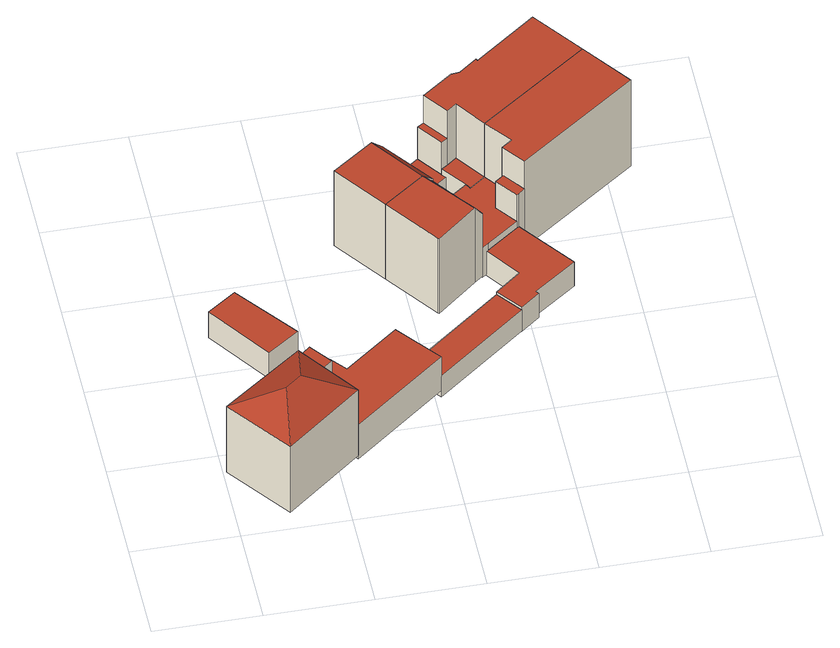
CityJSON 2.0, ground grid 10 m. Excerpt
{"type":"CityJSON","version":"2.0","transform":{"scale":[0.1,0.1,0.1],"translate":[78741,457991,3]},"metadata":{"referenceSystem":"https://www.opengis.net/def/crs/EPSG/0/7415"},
"CityObjects":{
"building1":{"type":"Building","attributes":{"roofType":"1000","RelativeEavesHeight":3.21,"RelativeRidgeHeight":3.21,"AbsoluteEavesHeight":7.42,"AbsoluteRidgeHeight":7.42},"geometry":[{"type":"Solid","lod":"2","boundaries":[[[[0,1,2,3]],[[1,4,5,2]],[[4,6,7,5]],[[6,0,3,7]],[[6,4,1,0]],[[3,2,5,7]]]],"semantics":{"surfaces":[{"type":"WallSurface"},{"type":"RoofSurface","Direction":0,"Slope":90},{"type":"GroundSurface"}],"values":[[0,0,0,0,1,2]]}}]},
"building2":{"type":"Building","children":["building2-1","building2-2","building2-3","building2-4","building2-5"]},
"building2-1":{"type":"BuildingPart","attributes":{"roofType":"1000","RelativeEavesHeight":2.6,"RelativeRidgeHeight":2.6,"AbsoluteEavesHeight":6.24,"AbsoluteRidgeHeight":6.24},"parents":["building2"],"geometry":[{"type":"Solid","lod":"2","boundaries":[[[[8,9,10,11]],[[9,12,13,10]],[[12,14,15,13]],[[14,8,11,15]],[[14,12,9,8]],[[11,10,13,15]]]],"semantics":{"surfaces":[{"type":"WallSurface"},{"type":"RoofSurface","Direction":0,"Slope":90},{"type":"GroundSurface"}],"values":[[0,0,0,0,1,2]]}}]},
"building2-2":{"type":"BuildingPart","attributes":{"roofType":"1000","RelativeEavesHeight":2.98,"RelativeRidgeHeight":2.98,"AbsoluteEavesHeight":6.51,"AbsoluteRidgeHeight":6.51},"parents":["building2"],"geometry":[{"type":"Solid","lod":"2","boundaries":[[[[16,17,18,19]],[[17,20,21,18]],[[20,22,23,21]],[[22,24,25,23]],[[24,26,27,25]],[[26,28,29,27]],[[28,30,31,29]],[[30,32,33,31]],[[32,34,35,33]],[[34,16,19,35]],[[34,32,30,28,26,24,22,20,17,16]],[[19,18,21,23,25,27,29,31,33,35]]]],"semantics":{"surfaces":[{"type":"WallSurface"},{"type":"RoofSurface","Direction":0,"Slope":90},{"type":"GroundSurface"}],"values":[[0,0,0,0,0,0,0,0,0,0,1,2]]}}]},
"building2-3":{"type":"BuildingPart","attributes":{"roofType":"1040","RelativeEavesHeight":8.18,"RelativeRidgeHeight":10.35,"AbsoluteEavesHeight":12.96,"AbsoluteRidgeHeight":15.14},"parents":["building2"],"geometry":[{"type":"Solid","lod":"2","boundaries":[[[[36,37,38,39]],[[37,40,41,38]],[[40,42,43,41]],[[42,36,39,43]],[[40,37,44]],[[36,42,45]],[[37,36,45,44]],[[42,40,44,45]],[[39,38,41,43]]]],"semantics":{"surfaces":[{"type":"WallSurface"},{"type":"RoofSurface","Direction":53.86,"Slope":59.37},{"type":"RoofSurface","Direction":233.55,"Slope":59.37},{"type":"RoofSurface","Direction":323.44,"Slope":59.37},{"type":"RoofSurface","Direction":142.33,"Slope":59.37},{"type":"GroundSurface"}],"values":[[0,0,0,0,1,2,3,4,5]]}}]},
"building2-4":{"type":"BuildingPart","attributes":{"roofType":"1000","RelativeEavesHeight":7.23,"RelativeRidgeHeight":7.23,"AbsoluteEavesHeight":12.16,"AbsoluteRidgeHeight":12.16},"parents":["building2"],"geometry":[{"type":"Solid","lod":"2","boundaries":[[[[46,47,48,49]],[[47,50,51,48]],[[50,52,53,51]],[[52,46,49,53]],[[52,50,47,46]],[[49,48,51,53]]]],"semantics":{"surfaces":[{"type":"WallSurface"},{"type":"RoofSurface","Direction":0,"Slope":90},{"type":"GroundSurface"}],"values":[[0,0,0,0,1,2]]}}]},
"building2-5":{"type":"BuildingPart","attributes":{"roofType":"1000","RelativeEavesHeight":4.16,"RelativeRidgeHeight":4.16,"AbsoluteEavesHeight":8.56,"AbsoluteRidgeHeight":8.56},"parents":["building2"],"geometry":[{"type":"Solid","lod":"2","boundaries":[[[[54,55,56,57]],[[55,58,59,56]],[[58,60,61,59]],[[60,62,63,61]],[[62,64,65,63]],[[64,66,67,65]],[[66,68,69,67]],[[68,54,57,69]],[[68,66,64,62,60,58,55,54]],[[57,56,59,61,63,65,67,69]]]],"semantics":{"surfaces":[{"type":"WallSurface"},{"type":"RoofSurface","Direction":0,"Slope":90},{"type":"GroundSurface"}],"values":[[0,0,0,0,0,0,0,0,1,2]]}}]},
"building3":{"type":"Building","children":["building3-1","building3-2","building3-3","building3-4","building3-5","building3-6"]},
"building3-1":{"type":"BuildingPart","attributes":{"roofType":"1000","RelativeEavesHeight":3.72,"RelativeRidgeHeight":3.72,"AbsoluteEavesHeight":7.31,"AbsoluteRidgeHeight":7.31},"parents":["building3"],"geometry":[{"type":"Solid","lod":"2","boundaries":[[[[70,71,72,73]],[[71,74,75,72]],[[74,76,77,75]],[[76,78,79,77]],[[78,80,81,79]],[[80,70,73,81]],[[80,78,76,74,71,70]],[[73,72,75,77,79,81]]]],"semantics":{"surfaces":[{"type":"WallSurface"},{"type":"RoofSurface","Direction":0,"Slope":90},{"type":"GroundSurface"}],"values":[[0,0,0,0,0,0,1,2]]}}]},
"building3-2":{"type":"BuildingPart","attributes":{"roofType":"1010","RelativeEavesHeight":8.58,"RelativeRidgeHeight":9.31,"AbsoluteEavesHeight":12.29,"AbsoluteRidgeHeight":13.01},"parents":["building3"],"geometry":[{"type":"Solid","lod":"2","boundaries":[[[[82,83,84,85]],[[83,86,87,84]],[[86,88,89,87]],[[88,82,85,89]],[[88,86,83,82]],[[85,84,87,89]]]],"semantics":{"surfaces":[{"type":"WallSurface"},{"type":"RoofSurface","Direction":53.34,"Slope":40.7},{"type":"GroundSurface"}],"values":[[0,0,0,0,1,2]]}}]},
"building3-3":{"type":"BuildingPart","attributes":{"roofType":"1000","RelativeEavesHeight":9.28,"RelativeRidgeHeight":9.28,"AbsoluteEavesHeight":13.01,"AbsoluteRidgeHeight":13.01},"parents":["building3"],"geometry":[{"type":"Solid","lod":"2","boundaries":[[[[86,90,91,87]],[[90,92,93,91]],[[92,88,89,93]],[[88,86,87,89]],[[88,92,90,86]],[[87,91,93,89]]]],"semantics":{"surfaces":[{"type":"WallSurface"},{"type":"RoofSurface","Direction":0,"Slope":90},{"type":"GroundSurface"}],"values":[[0,0,0,0,1,2]]}}]},
"building3-4":{"type":"BuildingPart","attributes":{"roofType":"1000","RelativeEavesHeight":2.98,"RelativeRidgeHeight":2.98,"AbsoluteEavesHeight":6.58,"AbsoluteRidgeHeight":6.58},"parents":["building3"],"geometry":[{"type":"Solid","lod":"2","boundaries":[[[[94,95,96,97]],[[95,98,99,96]],[[98,100,101,99]],[[100,94,97,101]],[[100,98,95,94]],[[97,96,99,101]]]],"semantics":{"surfaces":[{"type":"WallSurface"},{"type":"RoofSurface","Direction":0,"Slope":90},{"type":"GroundSurface"}],"values":[[0,0,0,0,1,2]]}}]},
"building3-5":{"type":"BuildingPart","attributes":{"roofType":"1000","RelativeEavesHeight":10.66,"RelativeRidgeHeight":10.66,"AbsoluteEavesHeight":14.01,"AbsoluteRidgeHeight":14.01},"parents":["building3"],"geometry":[{"type":"Solid","lod":"2","boundaries":[[[[102,103,104,105]],[[103,106,107,104]],[[106,108,109,107]],[[108,110,111,109]],[[110,112,113,111]],[[112,114,115,113]],[[114,116,117,115]],[[116,118,119,117]],[[118,120,121,119]],[[120,102,105,121]],[[120,118,116,114,112,110,108,106,103,102]],[[105,104,107,109,111,113,115,117,119,121]]]],"semantics":{"surfaces":[{"type":"WallSurface"},{"type":"RoofSurface","Direction":0,"Slope":90},{"type":"GroundSurface"}],"values":[[0,0,0,0,0,0,0,0,0,0,1,2]]}}]},
"building3-6":{"type":"BuildingPart","attributes":{"roofType":"1000","RelativeEavesHeight":7.03,"RelativeRidgeHeight":7.03,"AbsoluteEavesHeight":10.61,"AbsoluteRidgeHeight":10.61},"parents":["building3"],"geometry":[{"type":"Solid","lod":"2","boundaries":[[[[122,123,124,101]],[[123,125,73,124]],[[125,126,81,73]],[[126,122,101,81]],[[126,125,123,122]],[[101,124,73,81]]]],"semantics":{"surfaces":[{"type":"WallSurface"},{"type":"RoofSurface","Direction":0,"Slope":90},{"type":"GroundSurface"}],"values":[[0,0,0,0,1,2]]}}]},
"building4":{"type":"Building","children":["building4-1","building4-2","building4-3","building4-4","building4-5"]},
"building4-1":{"type":"BuildingPart","attributes":{"roofType":"1000","RelativeEavesHeight":9.31,"RelativeRidgeHeight":9.31,"AbsoluteEavesHeight":13.01,"AbsoluteRidgeHeight":13.01},"parents":["building4"],"geometry":[{"type":"Solid","lod":"2","boundaries":[[[[127,128,129,130]],[[128,131,132,129]],[[131,90,91,132]],[[90,86,87,91]],[[86,127,130,87]],[[86,90,131,128,127]],[[130,129,132,91,87]]]],"semantics":{"surfaces":[{"type":"WallSurface"},{"type":"RoofSurface","Direction":0,"Slope":90},{"type":"GroundSurface"}],"values":[[0,0,0,0,0,1,2]]}}]},
"building4-2":{"type":"BuildingPart","attributes":{"roofType":"1010","RelativeEavesHeight":8.6,"RelativeRidgeHeight":9.33,"AbsoluteEavesHeight":12.29,"AbsoluteRidgeHeight":13.01},"parents":["building4"],"geometry":[{"type":"Solid","lod":"2","boundaries":[[[[133,134,135,136]],[[134,127,130,135]],[[127,86,87,130]],[[86,133,136,87]],[[86,127,134,133]],[[136,135,130,87]]]],"semantics":{"surfaces":[{"type":"WallSurface"},{"type":"RoofSurface","Direction":53.52,"Slope":36.44},{"type":"GroundSurface"}],"values":[[0,0,0,0,1,2]]}}]},
"building4-3":{"type":"BuildingPart","attributes":{"roofType":"1000","RelativeEavesHeight":3.73,"RelativeRidgeHeight":3.73,"AbsoluteEavesHeight":7.31,"AbsoluteRidgeHeight":7.31},"parents":["building4"],"geometry":[{"type":"Solid","lod":"2","boundaries":[[[[137,138,139,140]],[[138,78,79,139]],[[78,76,77,79]],[[76,74,75,77]],[[74,141,142,75]],[[141,143,144,142]],[[143,145,146,144]],[[145,147,148,146]],[[147,149,150,148]],[[149,151,152,150]],[[151,153,154,152]],[[153,155,156,154]],[[155,137,140,156]],[[155,153,151,149,147,145,143,141,74,76,78,138,137]],[[140,139,79,77,75,142,144,146,148,150,152,154,156]]]],"semantics":{"surfaces":[{"type":"WallSurface"},{"type":"RoofSurface","Direction":0,"Slope":90},{"type":"GroundSurface"}],"values":[[0,0,0,0,0,0,0,0,0,0,0,0,0,1,2]]}}]},
"building4-4":{"type":"BuildingPart","attributes":{"roofType":"1000","RelativeEavesHeight":7.03,"RelativeRidgeHeight":7.03,"AbsoluteEavesHeight":10.61,"AbsoluteRidgeHeight":10.61},"parents":["building4"],"geometry":[{"type":"Solid","lod":"2","boundaries":[[[[157,158,159,160]],[[158,161,150,159]],[[161,162,148,150]],[[162,163,146,148]],[[163,157,160,146]],[[163,162,161,158,157]],[[160,159,150,148,146]]]],"semantics":{"surfaces":[{"type":"WallSurface"},{"type":"RoofSurface","Direction":97.12,"Slope":90},{"type":"GroundSurface"}],"values":[[0,0,0,0,0,1,2]]}}]},
"building4-5":{"type":"BuildingPart","attributes":{"roofType":"1000","RelativeEavesHeight":10.67,"RelativeRidgeHeight":10.67,"AbsoluteEavesHeight":14.01,"AbsoluteRidgeHeight":14.01},"parents":["building4"],"geometry":[{"type":"Solid","lod":"2","boundaries":[[[[164,165,166,167]],[[165,120,168,166]],[[120,118,169,168]],[[118,170,171,169]],[[170,172,173,171]],[[172,164,167,173]],[[172,170,118,120,165,164]],[[167,166,168,169,171,173]]]],"semantics":{"surfaces":[{"type":"WallSurface"},{"type":"RoofSurface","Direction":104.04,"Slope":90},{"type":"GroundSurface"}],"values":[[0,0,0,0,0,0,1,2]]}}]}
},
"vertices":[
[90,197,44],[60,176,44],[60,176,12],[90,197,12],[18,236,44],[18,236,12],[45,255,44],[45,255,12],
[187,153,32],[272,219,32],[272,219,6],[187,153,6],[290,196,32],[290,196,6],[205,130,32],[205,130,6],
[272,219,35],[296,238,35],[296,238,5],[272,219,5],[273,270,35],[273,270,5],[275,271,35],[275,271,5],[305,293,35],[305,293,5],[307,294,35],[307,294,5],[346,242,35],[346,242,5],[306,213,35],[306,213,5],[308,210,35],[308,210,5],[290,196,35],[290,196,5],
[0,65,100],[75,120,100],[75,120,18],[0,65,18],[117,62,100],[117,62,18],[45,5,100],[45,5,18],[67,69,121],[52,57,121],
[75,120,92],[87,130,92],[87,130,19],[75,120,19],[103,109,92],[103,109,19],[90,99,92],[90,99,19],
[103,109,56],[87,130,56],[87,130,14],[103,109,14],[109,146,56],[109,146,14],[121,132,56],[121,132,14],[172,171,56],[172,171,14],[205,130,56],[205,130,14],[117,62,56],[117,62,14],[90,99,56],[90,99,14],
[259,373,43],[268,380,43],[268,380,6],[259,373,6],[288,352,43],[288,352,6],[273,341,43],[273,341,6],[270,346,43],[270,346,6],[253,369,43],[253,369,6],
[199,365,86],[235,317,86],[235,317,7],[199,365,7],[224,309,100],[224,309,7],[188,358,100],[188,358,7],
[185,281,100],[185,281,7],[149,330,100],[149,330,7],
[256,365,36],[219,338,36],[219,338,6],[256,365,6],[199,365,36],[199,365,6],[236,392,36],[236,392,6],
[268,380,110],[259,373,110],[259,373,4],[268,380,4],[242,396,110],[242,396,4],[271,417,110],[271,417,4],[279,418,110],[279,418,4],[296,431,110],[296,431,4],[297,429,110],[297,429,4],[355,472,110],[355,472,4],[390,425,110],[390,425,4],[288,352,110],[288,352,4],
[236,392,76],[242,396,76],[242,396,6],[259,373,76],[253,369,76],
[261,261,100],[223,230,100],[223,230,7],[261,261,7],[222,231,100],[222,231,7],
[233,316,86],[269,267,86],[269,267,7],[233,316,7],
[235,317,43],[233,319,43],[233,319,6],[235,317,6],[307,327,43],[307,327,6],[297,320,43],[297,320,6],[298,319,43],[298,319,6],[290,313,43],[290,313,6],[305,293,43],[305,293,6],[275,271,43],[275,271,6],[269,267,43],[269,267,6],[233,316,43],[233,316,6],
[313,299,76],[307,294,76],[307,294,6],[313,299,6],[305,293,76],[290,313,76],[298,319,76],
[297,320,110],[307,327,110],[307,327,3],[297,320,3],[288,352,3],[390,425,3],[424,379,110],[424,379,3],[313,299,110],[313,299,3]
]}
